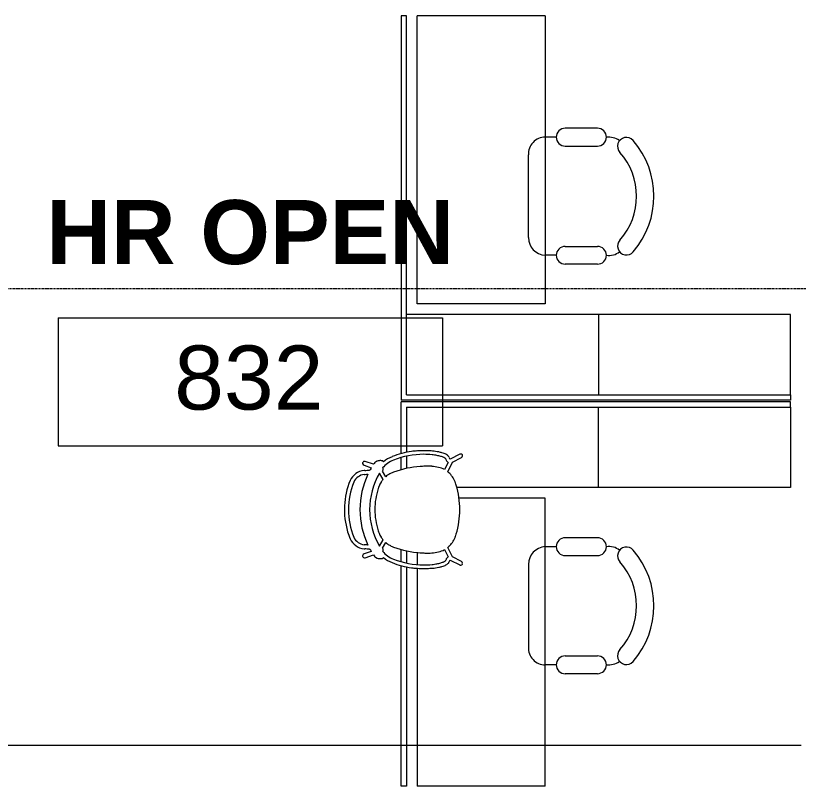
# Model space of a CAD drawing. Header units: inches. Extents: x -956 to 1409, y -1111 to 895.
# Drawn here: x -511.3 to -364.6, y -897 to -752.6 of the extents above; entities that cross this region are included whole.
import ezdxf

# ---------------------------------------------------------------- set-up
doc = ezdxf.new("R2010")
doc.units = ezdxf.units.IN
doc.header["$MEASUREMENT"] = 0
doc.linetypes.add('Grid Line 1_4_', pattern=[0.4375, 0.25, -0.0625, 0.0625, -0.0625])
for name, color, linetype, lineweight in [('A-AREA', 32, 'Continuous', 9), ('A-AREA-IDEN', 2, 'Continuous', 9), ('A-GENM', 13, 'Continuous', 9), ('I-FURN', 30, 'Continuous', 9), ('S-GRID', 1, 'Continuous', 9)]:
    doc.layers.add(name, color=color, linetype=linetype, lineweight=lineweight)
doc.styles.add('Arial_3', font='arial.ttf', dxfattribs={"height": 12})
doc.styles.add('Arial_B', font='arialbd.ttf', dxfattribs={"height": 12})

# ---------------------------------------------------------------- blocks, each defined once
blk = doc.blocks.new('HR Workstation 8TH FLOOR - HR Workstation 8TH FLOOR-5057647-8TH FLOOR TELECOM UNDERFLOOR ROUTING PLAN')
at = {"layer": 'A-GENM', "color": 53}
for p, q in [((37.47, 72), (22.47, 72)), ((22.47, 72), (22.47, 0)), ((37.47, 0), (37.47, 72)), ((37.47, 72), (38.47, 72)), ((38.47, 72), (38.47, -1)), ((-12.43, 35.81), (-12.43, 29.75)), ((-9.11, 29.74), (-9.11, 35.81)), ((9.7, 29.74), (9.7, 35.8)), ((13.02, 35.81), (13.02, 29.74)), ((22.47, 36), (37.47, 36)), ((-10.77, 28.08), (-10.77, 26)), ((11.36, 28.08), (11.36, 26)), ((-33.53, 26), (20.47, 26)), ((-33.53, 26), (-33.53, 2)), ((20.47, 26), (20.47, 2)), ((8.04, 22.87), (-7.45, 22.87)), ((20.47, 2), (-33.53, 2)), ((-33.53, 0), (-33.53, -1)), ((22.47, 0), (-33.53, 0)), ((-33.53, -1), (38.47, -1)), ((37.47, 0), (22.47, 0))]:
    blk.add_line(p, q, dxfattribs=at)
for centre, radius, start, end in [((0.29, 30.49), 15.89, 49.1437, 131.054), ((0.29, 30.8), 12.33, 48.2016, 131.7984), ((-9.05, 41.22), 1.67, 131.054, 312.5429), ((9.62, 41.24), 1.67, 228.2016, 50.0859), ((-6.84, 37.76), 3.94, 146.9517, 184.2406), ((8.13, 37.94), 3.26, 351.6396, 38.2491), ((-10.77, 35.81), 1.66, 89.999, 180), ((-10.77, 35.81), 1.66, 0.0055, 89.999), ((11.36, 35.81), 1.66, 90.0156, 180.2214), ((11.36, 35.81), 1.66, 360, 90.0156), ((-10.77, 29.74), 1.66, 179.8001, 270.0001), ((-10.77, 29.74), 1.66, 269.965, 360), ((11.36, 29.74), 1.66, 180, 270.0521), ((11.36, 29.74), 1.66, 270.0521, 359.9993), ((-7.64, 26), 3.13, 180, 273.4675), ((8.04, 26.2), 3.33, 270, 356.6083)]:
    blk.add_arc(centre, radius, start, end, dxfattribs=at)
blk = doc.blocks.new('HR Workstation 8TH FLOOR - HR Workstation 8TH FLOOR-5061060-8TH FLOOR TELECOM UNDERFLOOR ROUTING PLAN')
at = {"layer": 'A-GENM', "color": 53}
for p, q in [((-33.53, 1), (7.82, 1)), ((-33.53, 0), (-33.53, 1)), ((7.6, 0), (-33.53, 0)), ((10.58, 0), (8.32, 0)), ((8.57, 1), (10.88, 1)), ((25.73, 1), (28.04, 1)), ((28.29, 0), (26.03, 0)), ((28.79, 1), (38.47, 1)), ((37.47, 0), (29.01, 0)), ((37.47, 0), (37.47, -72)), ((38.47, -72), (38.47, 1)), ((7.31, -2), (-33.53, -2)), ((-33.53, -26), (-33.53, -2)), ((10.3, -2), (8.03, -2)), ((20.47, -26), (20.47, -9.86)), ((22.47, -72), (22.47, -9.43)), ((8.04, -22.87), (-7.45, -22.87)), ((-33.53, -26), (20.47, -26)), ((-10.77, -28.08), (-10.77, -26)), ((11.36, -28.08), (11.36, -26)), ((-12.43, -35.81), (-12.43, -29.75)), ((-9.11, -29.74), (-9.11, -35.81)), ((9.7, -29.74), (9.7, -35.8)), ((13.02, -35.81), (13.02, -29.74)), ((22.47, -36), (37.47, -36)), ((37.47, -72), (22.47, -72)), ((37.47, -72), (38.47, -72))]:
    blk.add_line(p, q, dxfattribs=at)
for centre, radius, start, end in [((-7.64, -26), 3.13, 86.5325, 180), ((8.04, -26.2), 3.33, 3.3917, 90), ((-10.77, -29.74), 1.66, 89.9999, 180.1999), ((-10.77, -29.74), 1.66, 0, 90.035), ((11.36, -29.74), 1.66, 89.9479, 180), ((11.36, -29.74), 1.66, 0.0007, 89.9479), ((-10.77, -35.81), 1.66, 180, 270.001), ((-10.77, -35.81), 1.66, 270.001, 359.9945), ((11.36, -35.81), 1.66, 179.7786, 269.9844), ((11.36, -35.81), 1.66, 269.9844, 0), ((-6.84, -37.76), 3.94, 175.7594, 213.0483), ((8.13, -37.94), 3.26, 321.7509, 8.3604), ((-9.05, -41.22), 1.67, 47.4571, 228.946), ((9.62, -41.24), 1.67, 309.9141, 131.7984), ((0.29, -30.8), 12.33, 228.2016, 311.7984), ((0.29, -30.49), 15.89, 228.946, 310.8563)]:
    blk.add_arc(centre, radius, start, end, dxfattribs=at)
blk = doc.blocks.new('HermanMiller_Collection_Forcina_Chair - Arms-4321866-8TH FLOOR TELECOM UNDERFLOOR ROUTING PLAN')
at = {"layer": 'I-FURN'}
for p, q in [((8.59, 10.37), (6.76, 9.46)), ((-7.61, 8.49), (-9.14, 9.01)), ((-5.7, 8.98), (-5.84, 9.1)), ((6.38, 8.85), (5.7, 7.5)), ((6.3, 7.1), (7.18, 8.87)), ((7.18, 8.87), (8.9, 9.74)), ((-9.38, 8.3), (-8.02, 7.84)), ((-8.25, 7.43), (-8.36, 7.42)), ((-9.34, 6.58), (-9.17, 6.59)), ((-6.51, 6.85), (-5.84, 5.64)), ((-5.32, 6.16), (-5.9, 7.22)), ((-6.14, 5.22), (-6.19, 5.16)), ((-5.84, -5.64), (-6.51, -6.85)), ((-6.19, -5.16), (-6.14, -5.22)), ((-9.17, -6.59), (-9.34, -6.58)), ((-5.9, -7.22), (-5.32, -6.16)), ((7.18, -8.87), (6.3, -7.1)), ((-8.02, -7.84), (-9.38, -8.3)), ((-9.14, -9.01), (-7.61, -8.49)), ((-8.36, -7.42), (-8.25, -7.43)), ((5.7, -7.5), (6.38, -8.85)), ((-5.84, -9.1), (-5.7, -8.98)), ((6.76, -9.46), (8.59, -10.37)), ((8.9, -9.74), (7.18, -8.87))]:
    blk.add_line(p, q, dxfattribs=at)
for centre, radius, start, end in [((1.82, -5), 16.07, 98.154, 111.7112), ((1.82, -4.97), 15.33, 90.0079, 111.7225), ((1.02, 0.43), 10.58, 93.4173, 98.0295), ((1.32, -4.4), 15.41, 91.4432, 93.4563), ((1.56, -13.7), 24.72, 89.9015, 91.4459), ((1.54, -31.39), 42.41, 88.7959, 89.9126), ((1.81, -4.97), 15.33, 84.1541, 89.9979), ((0.88, -63.4), 74.42, 88.0202, 88.807), ((2.29, -0.37), 10.7, 79.2582, 84.1859), ((2.3, -0.26), 11.3, 78.1107, 84.1891), ((2.87, 2.46), 8.52, 73.9509, 78.0435), ((3.64, 5.15), 5.72, 69.5867, 73.9167), ((4.38, 7.14), 3.6, 63.6746, 69.66), ((5.24, 8.83), 1.71, 52.2846, 64.3908), ((8.75, 10.06), 0.354, 0.1671, 117.0274), ((-9.27, 8.65), 0.377, 71.0068, 164.0771), ((-5.72, 7.2), 2.29, 134.9422, 145.5277), ((-6.17, 7.64), 1.66, 127.0442, 134.8826), ((-6.46, 8.03), 1.17, 121.2466, 126.8902), ((-6.63, 8.29), 0.859, 115.9671, 121.1694), ((-6.72, 8.49), 0.637, 109.555, 115.9193), ((-6.78, 8.64), 0.475, 104.1411, 109.3555), ((-6.25, 6.56), 2.62, 96.3773, 104.1411), ((-6.32, 7.18), 2, 88.0542, 96.3569), ((-6.31, 7.67), 1.51, 78.039, 88.0418), ((-6.26, 7.92), 1.26, 72.7531, 77.7715), ((-5.93, 8.99), 0.139, 50.9052, 72.8834), ((-1.95, 4.49), 5.15, 111.7508, 139.8334), ((-1.94, 4.46), 5.88, 111.7831, 129.8326), ((2.79, 2.14), 8.14, 74.2138, 79.3775), ((3.57, 4.95), 5.23, 70.2233, 74.1458), ((4.23, 6.76), 3.3, 66.3292, 70.2954), ((4.74, 7.92), 2.03, 61.2137, 66.4721), ((5.18, 8.71), 1.12, 56.3749, 61.2863), ((5.43, 9.09), 0.676, 50.4127, 56.3504), ((5.72, 9.44), 0.217, 41.092, 51.2945), ((9.77, 11.16), 4.19, 202.0889, 202.7232), ((8.81, 10.74), 3.14, 202.5131, 206.5317), ((7.79, 10.23), 2.01, 206.4467, 212.2054), ((7.32, 9.94), 1.45, 212.1544, 219.6171), ((6.98, 9.65), 1, 219.6781, 226.1241), ((5.66, 9.39), 1, 39.3027, 51.9201), ((6.83, 9.49), 0.784, 225.6298, 234.5632), ((5.92, 9.61), 0.665, 22.4582, 38.8571), ((8.32, 10.57), 1.92, 201.8028, 210.6853), ((7.92, 10.33), 1.45, 210.7304, 217.2116), ((8.74, 10.06), 0.357, 296.6076, 359.8822), ((-9.27, 8.65), 0.37, 164.4992, 180.0074), ((-9.26, 8.66), 0.38, 180.2697, 251.6632), ((-8.64, -1.11), 8.47, 93.9857, 94.9344), ((-13.16, 53.06), 45.89, 274.9049, 275.9992), ((5.25, 0), 15.4, 149.4219, 151.1582), ((-6.26, 7.54), 0.476, 317.8593, 336.3822), ((-6.25, 7.51), 0.473, 10.083, 38.249), ((-6.22, 7.53), 0.437, 335.8136, 359.0768), ((-6.2, 7.53), 0.413, 359.6819, 9.9178), ((2.13, -8.5), 16.61, 93.3227, 111.0269), ((2.92, -20.16), 28.3, 91.7935, 93.5369), ((2.48, -5.01), 13.15, 86.3303, 91.973), ((2.83, 0.41), 7.71, 76.7984, 86.3506), ((3.68, 3.85), 4.17, 60.9354, 77.3158), ((-9.13, 4.25), 3.08, 94.4686, 157.1972), ((-9.13, 4.25), 2.33, 95.0863, 157.1402), ((5.25, 0), 15.4, 154.4868, 180.0059), ((-13.38, 55.6), 49.19, 274.914, 275.5135), ((5.27, 0.05), 13.59, 149.9993, 180.2062), ((-2.51, 2.89), 4.31, 124.6672, 130.5922), ((-2.43, 2.67), 4.54, 115.9918, 124.0564), ((-1.55, 0.91), 6.51, 110.5021, 116.1317), ((3.68, 3.85), 4.17, 47.8457, 51.0965), ((8.1, 8.75), 2.43, 227.8927, 228.7836), ((3.69, 3.7), 4.27, 20.9174, 48.87), ((1.11, 0), 14.17, 157.3839, 196.9624), ((1.11, 0), 13.42, 157.3935, 202.5826), ((0.05, 1.76), 7.13, 158.0806, 162.0921), ((-2.39, 2.75), 4.5, 147.6722, 158.2373), ((-2.51, 2.89), 4.31, 140.4305, 147.2471), ((1.48, 2.81), 6.66, 19.2798, 21.2757), ((-2.32, 1.51), 10.67, 16.6665, 19.1578), ((-7.16, 0), 15.74, 359.9912, 16.8506), ((5.59, -0.02), 12.94, 162.1513, 179.9298), ((5.25, 0), 15.4, 179.9941, 205.5132), ((5.59, 0.02), 12.94, 180.0702, 197.8487), ((-7.16, 0), 15.74, 343.1494, 0.0088), ((5.27, -0.05), 13.59, 179.7938, 210.0007), ((-0.15, -0.45), 12.84, 196.7062, 202.9392), ((0.05, -1.76), 7.13, 197.9079, 201.9194), ((-9.13, -4.25), 3.08, 202.8028, 265.5314), ((-9.13, -4.25), 2.33, 202.8598, 264.9137), ((-2.39, -2.75), 4.5, 201.7627, 212.3278), ((-2.51, -2.89), 4.31, 212.7529, 219.5695), ((3.69, -3.7), 4.27, 311.13, 339.0826), ((1.48, -2.81), 6.66, 338.7243, 340.7202), ((-2.32, -1.51), 10.67, 340.8422, 343.3335), ((-8.64, 1.11), 8.47, 265.0656, 266.0143), ((-13.38, -55.6), 49.19, 84.4865, 85.086), ((-6.26, -7.54), 0.476, 23.6178, 42.1407), ((-2.51, -2.89), 4.31, 229.4078, 235.3328), ((-2.43, -2.67), 4.54, 235.9436, 244.0082), ((-1.55, -0.91), 6.51, 243.8683, 249.4979), ((2.13, 8.5), 16.61, 248.9731, 266.6773), ((3.68, -3.85), 4.17, 308.9035, 312.1543), ((8.1, -8.75), 2.43, 131.2164, 132.1073), ((-9.26, -8.66), 0.38, 108.3368, 179.7303), ((-9.27, -8.65), 0.37, 179.9926, 195.5008), ((-9.27, -8.65), 0.377, 195.9229, 288.9932), ((-13.16, -53.06), 45.89, 84.0008, 85.0951), ((5.25, 0), 15.4, 208.8418, 210.5781), ((-5.72, -7.2), 2.29, 214.4723, 225.0578), ((-6.25, -7.51), 0.473, 321.751, 349.917), ((-1.95, -4.49), 5.15, 220.1666, 248.2492), ((-6.22, -7.53), 0.437, 0.9232, 24.1864), ((-6.2, -7.53), 0.413, 350.0822, 0.3181), ((2.92, 20.16), 28.3, 266.4631, 268.2065), ((2.48, 5.01), 13.15, 268.027, 273.6697), ((2.83, -0.41), 7.71, 273.6494, 283.2016), ((3.68, -3.85), 4.17, 282.6842, 299.0646), ((-6.17, -7.64), 1.66, 225.1174, 232.9558), ((-6.46, -8.03), 1.17, 233.1098, 238.7534), ((-6.63, -8.29), 0.859, 238.8306, 244.0329), ((-6.72, -8.49), 0.637, 244.0807, 250.445), ((-6.78, -8.64), 0.475, 250.6445, 255.8589), ((-6.25, -6.56), 2.62, 255.8589, 263.6227), ((-6.32, -7.18), 2, 263.6431, 271.9458), ((-6.31, -7.67), 1.51, 271.9582, 281.961), ((-6.26, -7.92), 1.26, 282.2285, 287.2469), ((-5.93, -8.99), 0.139, 287.1166, 309.0948), ((-1.94, -4.46), 5.88, 230.1674, 248.2169), ((1.82, 5), 16.07, 248.2888, 261.846), ((1.82, 4.97), 15.33, 248.2775, 269.9921), ((2.29, 0.37), 10.7, 275.8141, 280.7418), ((2.79, -2.14), 8.14, 280.6225, 285.7862), ((3.57, -4.95), 5.23, 285.8542, 289.7767), ((4.23, -6.76), 3.3, 289.7046, 293.6708), ((4.74, -7.92), 2.03, 293.5279, 298.7863), ((5.18, -8.71), 1.12, 298.7137, 303.6251), ((5.43, -9.09), 0.676, 303.6496, 309.5873), ((5.72, -9.44), 0.217, 308.7055, 318.908), ((9.77, -11.16), 4.19, 157.2768, 157.9111), ((8.81, -10.74), 3.14, 153.4683, 157.4869), ((5.24, -8.83), 1.71, 295.6092, 307.7154), ((7.79, -10.23), 2.01, 147.7946, 153.5533), ((7.32, -9.94), 1.45, 140.3829, 147.8456), ((6.98, -9.65), 1, 133.8759, 140.3219), ((6.83, -9.49), 0.784, 125.4368, 134.3702), ((5.66, -9.39), 1, 308.0799, 320.6973), ((5.92, -9.61), 0.665, 321.1429, 337.5418), ((8.32, -10.57), 1.92, 149.3147, 158.1972), ((7.92, -10.33), 1.45, 142.7884, 149.2696), ((8.75, -10.06), 0.354, 242.9726, 359.8329), ((8.74, -10.06), 0.357, 0.1178, 63.3924), ((1.02, -0.43), 10.58, 261.9705, 266.5827), ((1.32, 4.4), 15.41, 266.5437, 268.5568), ((1.56, 13.7), 24.72, 268.5541, 270.0985), ((1.54, 31.39), 42.41, 270.0874, 271.2041), ((1.81, 4.97), 15.33, 270.0021, 275.8459), ((0.88, 63.4), 74.42, 271.193, 271.9798), ((2.3, 0.26), 11.3, 275.8109, 281.8893), ((2.87, -2.46), 8.52, 281.9565, 286.0491), ((3.64, -5.15), 5.72, 286.0833, 290.4133), ((4.38, -7.14), 3.6, 290.34, 296.3254)]:
    blk.add_arc(centre, radius, start, end, dxfattribs=at)
blk = doc.blocks.new('18433_1 - AEO NY - CENTRAL_rvt-1-8TH FLOOR TELECOM UNDERFLOOR ROUTING PLAN')
at = {"layer": 'A-AREA', "color": 53}
blk.add_line((-364.03, -889.31), (-516.16, -889.31), dxfattribs=at)
at = {"layer": 'S-GRID', "linetype": 'Grid Line 1_4_'}
blk.add_line((444.9, -803.74), (-904.42, -803.74), dxfattribs=at)
at = {"color": 53, "lineweight": 9}
for name, p, rotation in [('HR Workstation 8TH FLOOR - HR Workstation 8TH FLOOR-5057647-8TH FLOOR TELECOM UNDERFLOOR ROUTING PLAN', (-438.03, -786.12), 269.9999999999997), ('HR Workstation 8TH FLOOR - HR Workstation 8TH FLOOR-5061060-8TH FLOOR TELECOM UNDERFLOOR ROUTING PLAN', (-438.03, -863.42), 89.99999999999962)]:
    blk.add_blockref(name, p, dxfattribs=dict(at, rotation=rotation))
blk.add_blockref('HermanMiller_Collection_Forcina_Chair - Arms-4321866-8TH FLOOR TELECOM UNDERFLOOR ROUTING PLAN', (-436.6, -845.12), dxfattribs=at)
blk = doc.blocks.new('Room Tag - Room Tag-84095-8TH FLOOR TELECOM UNDERFLOOR ROUTING PLAN')
at = {"layer": 'A-AREA-IDEN'}
for p, q in [((-0.375, -0.0625), (-0.375, -0.3125)), ((-0.375, -0.0625), (0.375, -0.0625)), ((0.375, -0.0625), (0.375, -0.3125)), ((-0.375, -0.3125), (0.375, -0.3125))]:
    blk.add_line(p, q, dxfattribs=at)

msp = doc.modelspace()

# ---------------------------------------------------------------- block references
at = {"lineweight": 5}
msp.add_blockref('18433_1 - AEO NY - CENTRAL_rvt-1-8TH FLOOR TELECOM UNDERFLOOR ROUTING PLAN', (0, 0), dxfattribs=at)

# ---------------------------------------------------------------- next in the draw order: block references
at = {"layer": 'A-AREA-IDEN', "xscale": 95.99999999999994, "yscale": 95.99999999999994, "zscale": 95.99999999999994}
msp.add_blockref('Room Tag - Room Tag-84095-8TH FLOOR TELECOM UNDERFLOOR ROUTING PLAN', (-467.27, -803.2), dxfattribs=at)

# ---------------------------------------------------------------- next in the draw order: texts
at = {"layer": 'A-AREA-IDEN', "char_height": 12, "attachment_point": 1}
for s, insert, width, style in [('HR OPEN', (-505.51, -787.13), 92.415, 'Arial_B'), ('832', (-481.55, -814.38), 33.633, 'Arial_3')]:
    msp.add_mtext(s, dxfattribs=dict(at, insert=insert, width=width, style=style))

doc.saveas('drawing.dxf')
